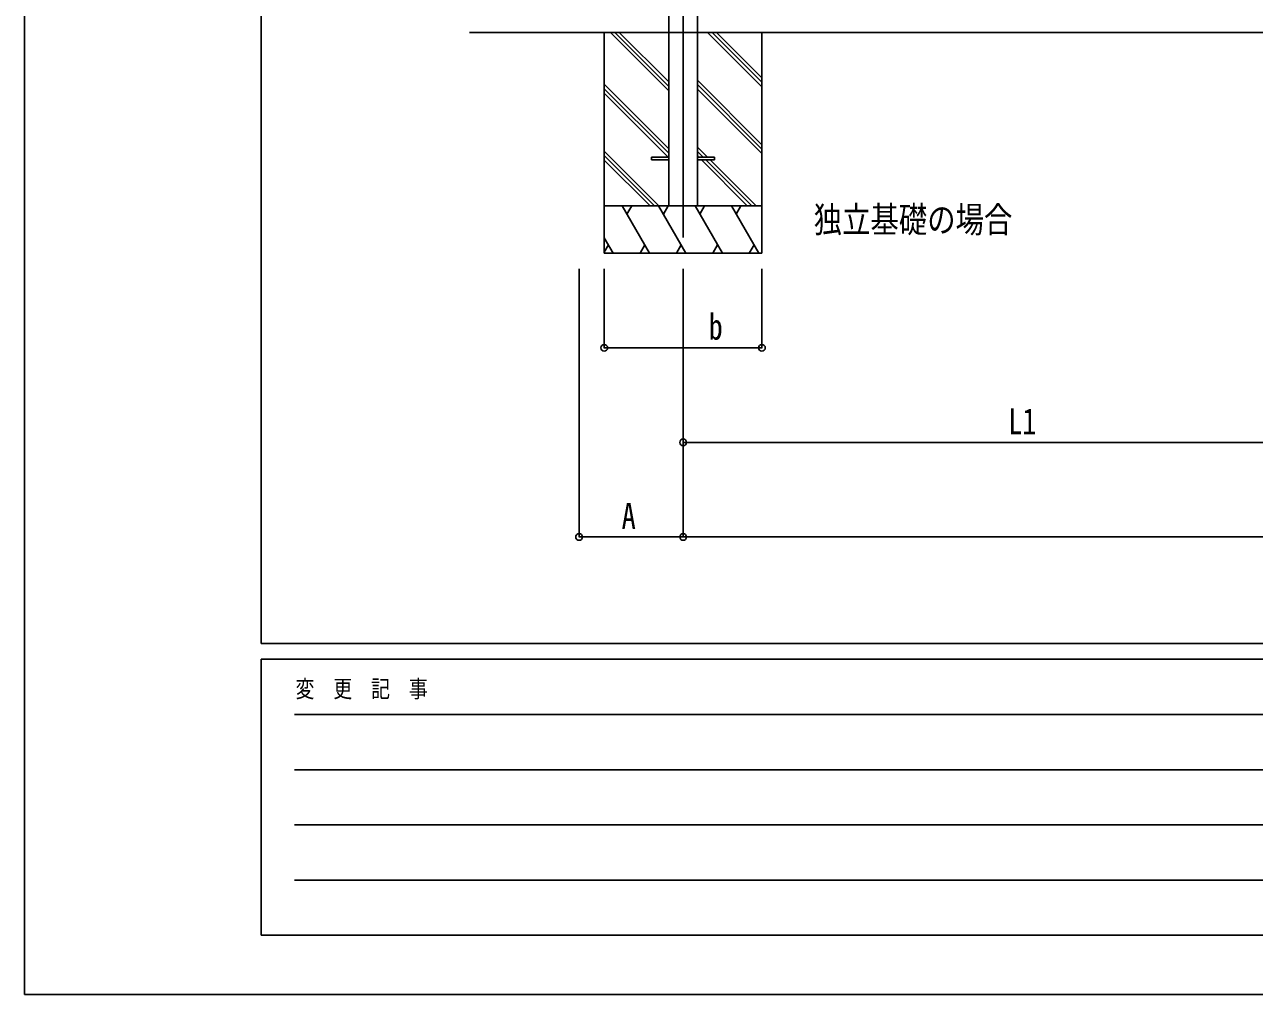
# Model space of a CAD drawing. Units: millimetres, scale not verified. Extents: x -10512 to 10512, y -7425 to 7425.
# Drawn here: x -10512 to -6612, y -7425 to -4350 of the extents above; entities that cross this region are included whole.
import ezdxf
from ezdxf.enums import TextEntityAlignment as Align

# ---------------------------------------------------------------- set-up
doc = ezdxf.new("R2010")
doc.units = ezdxf.units.MM
doc.header["$LTSCALE"] = 40
for name, color, linetype in [('0-2_USER1', 3, 'Continuous'), ('0-3_YKK_12', 2, 'Continuous'), ('0-5_YKK_A1', 4, 'Continuous'), ('0-6_YKK_D', 6, 'Continuous'), ('0-7_YKK_ZWAK', 7, 'Continuous')]:
    doc.layers.add(name, color=color, linetype=linetype)
doc.styles.add('ＭＳ ゴシック', font='')
doc.styles.get('ＭＳ ゴシック').set_extended_font_data('MS Gothic')

msp = doc.modelspace()

# ---------------------------------------------------------------- linework, layer by layer
at = {"layer": '0-3_YKK_12'}
msp.add_line((-8423.9, -1780.96), (-8423.9, -5024.53), dxfattribs=at)
at = {"layer": '0-5_YKK_A1'}
for p, q in [((-8469.1, -1755.04), (-8469.1, -4924.53)), ((-8378.7, -1755.04), (-8378.7, -4924.53)), ((-1972.91, -4374.53), (-9100.9, -4374.53)), ((-8673.9, -4374.53), (-8673.9, -5074.53)), ((-8469.1, -4559.96), (-8654.53, -4374.53)), ((-8469.1, -4545.82), (-8640.39, -4374.53)), ((-8469.1, -4531.67), (-8626.25, -4374.53)), ((-8173.9, -4546.79), (-8346.16, -4374.53)), ((-8173.9, -4532.65), (-8332.02, -4374.53)), ((-8173.9, -4518.51), (-8317.88, -4374.53)), ((-8173.9, -4374.53), (-8173.9, -5074.53)), ((-8469.1, -4743.8), (-8673.9, -4539.01)), ((-8469.1, -4757.95), (-8673.9, -4553.15)), ((-8173.9, -4730.64), (-8378.7, -4525.84)), ((-8173.9, -4744.78), (-8378.7, -4539.98)), ((-8173.9, -4758.92), (-8378.7, -4554.12)), ((-8471.16, -4770.03), (-8673.9, -4567.29)), ((-8500.51, -4924.53), (-8673.9, -4751.14)), ((-8346.64, -4770.03), (-8378.7, -4737.97)), ((-8360.78, -4770.03), (-8378.7, -4752.11)), ((-8514.65, -4924.53), (-8673.9, -4765.28)), ((-8528.79, -4924.53), (-8673.9, -4779.42)), ((-8523.9, -4770.03), (-8523.9, -4779.03)), ((-8469.1, -4770.03), (-8523.9, -4770.03)), ((-8469.1, -4779.03), (-8523.9, -4779.03)), ((-8374.93, -4770.03), (-8378.7, -4766.26)), ((-8323.9, -4770.03), (-8378.7, -4770.03)), ((-8323.9, -4779.03), (-8378.7, -4779.03)), ((-8220.43, -4924.53), (-8365.93, -4779.03)), ((-8206.28, -4924.53), (-8351.78, -4779.03)), ((-8192.14, -4924.53), (-8337.64, -4779.03)), ((-8323.9, -4770.03), (-8323.9, -4779.03)), ((-8673.9, -4924.53), (-8173.9, -4924.53)), ((-8530.33, -5074.53), (-8616.93, -4924.53)), ((-8601.93, -4950.51), (-8586.93, -4924.53)), ((-8414.86, -5074.53), (-8501.46, -4924.53)), ((-8486.46, -4950.51), (-8471.46, -4924.53)), ((-8378.7, -4924.53), (-8469.1, -4924.53)), ((-8299.39, -5074.53), (-8385.99, -4924.53)), ((-8370.99, -4950.51), (-8355.99, -4924.53)), ((-8183.92, -5074.53), (-8270.52, -4924.53)), ((-8255.52, -4950.51), (-8240.52, -4924.53)), ((-8645.8, -5074.53), (-8673.9, -5025.85)), ((-8660.8, -5048.55), (-8673.9, -5071.25)), ((-8545.33, -5048.55), (-8560.33, -5074.53)), ((-8429.86, -5048.55), (-8444.86, -5074.53)), ((-8314.39, -5048.55), (-8329.39, -5074.53)), ((-8198.92, -5048.55), (-8213.91, -5074.53)), ((-8173.9, -5074.53), (-8673.9, -5074.53))]:
    msp.add_line(p, q, dxfattribs=at)
at = {"layer": '0-6_YKK_D'}
for p, q in [((-8753.9, -5124.53), (-8753.9, -5975.53)), ((-8673.9, -5124.53), (-8673.9, -5375.53)), ((-8423.9, -5124.53), (-8423.9, -5675.53)), ((-8423.9, -5124.53), (-8423.9, -5975.53)), ((-8423.9, -5124.53), (-8423.9, -5975.53)), ((-8173.9, -5124.53), (-8173.9, -5375.53)), ((-8673.9, -5374.53), (-8173.9, -5374.53)), ((-6229.9, -5674.53), (-8423.9, -5674.53)), ((-8423.9, -5974.53), (-8753.9, -5974.53)), ((-8423.9, -5974.53), (-2649.9, -5974.53))]:
    msp.add_line(p, q, dxfattribs=at)
for centre in [(-8673.9, -5374.53), (-8173.9, -5374.53), (-8423.9, -5674.53), (-8753.9, -5974.53), (-8423.9, -5974.53), (-8423.9, -5974.53)]:
    msp.add_circle(centre, 10.62, dxfattribs=at)
at = {"layer": '0-7_YKK_ZWAK'}
for p, q in [((-9762.45, -6312.5), (-9762.45, 6937.5)), ((9737.55, -6312.5), (-9762.45, -6312.5)), ((-3262.45, -6362.5), (-9762.45, -6362.5)), ((-9762.45, -7237.5), (-9762.45, -6362.5)), ((-9656.2, -6537.5), (-3387.45, -6537.5)), ((-9656.2, -6712.5), (-3387.45, -6712.5)), ((-9656.2, -6887.5), (-3387.45, -6887.5)), ((-9656.2, -7062.5), (-3387.45, -7062.5)), ((-9762.45, -7237.5), (-3262.45, -7237.5))]:
    msp.add_line(p, q, dxfattribs=at)
msp.add_lwpolyline([(-10512.5, -7425), (10512.5, -7425), (10512.5, 7425), (-10512.5, 7425)], close=True, dxfattribs=at)

# ---------------------------------------------------------------- texts
at = {"layer": '0-2_USER1', "style": 'ＭＳ ゴシック', "width": 0.8}
msp.add_text('独立基礎の場合', height=82.48, dxfattribs=at).set_placement((-8009.68, -5034.07), align=Align.BOTTOM_LEFT)
at = {"layer": '0-6_YKK_D', "style": 'ＭＳ ゴシック', "width": 0.8}
for s, p in [('b', (-8342.95, -5373.53)), ('L1', (-7392.9, -5673.53)), ('A', (-8618.9, -5973.53))]:
    msp.add_text(s, height=82.48, dxfattribs=at).set_placement(p, align=Align.BOTTOM_LEFT)
at = {"layer": '0-7_YKK_ZWAK', "style": 'ＭＳ ゴシック', "width": 0.8}
msp.add_text('変  更  記  事', height=54.99, dxfattribs=at).set_placement((-9653.28, -6500), align=Align.BOTTOM_LEFT)

doc.saveas('drawing.dxf')
